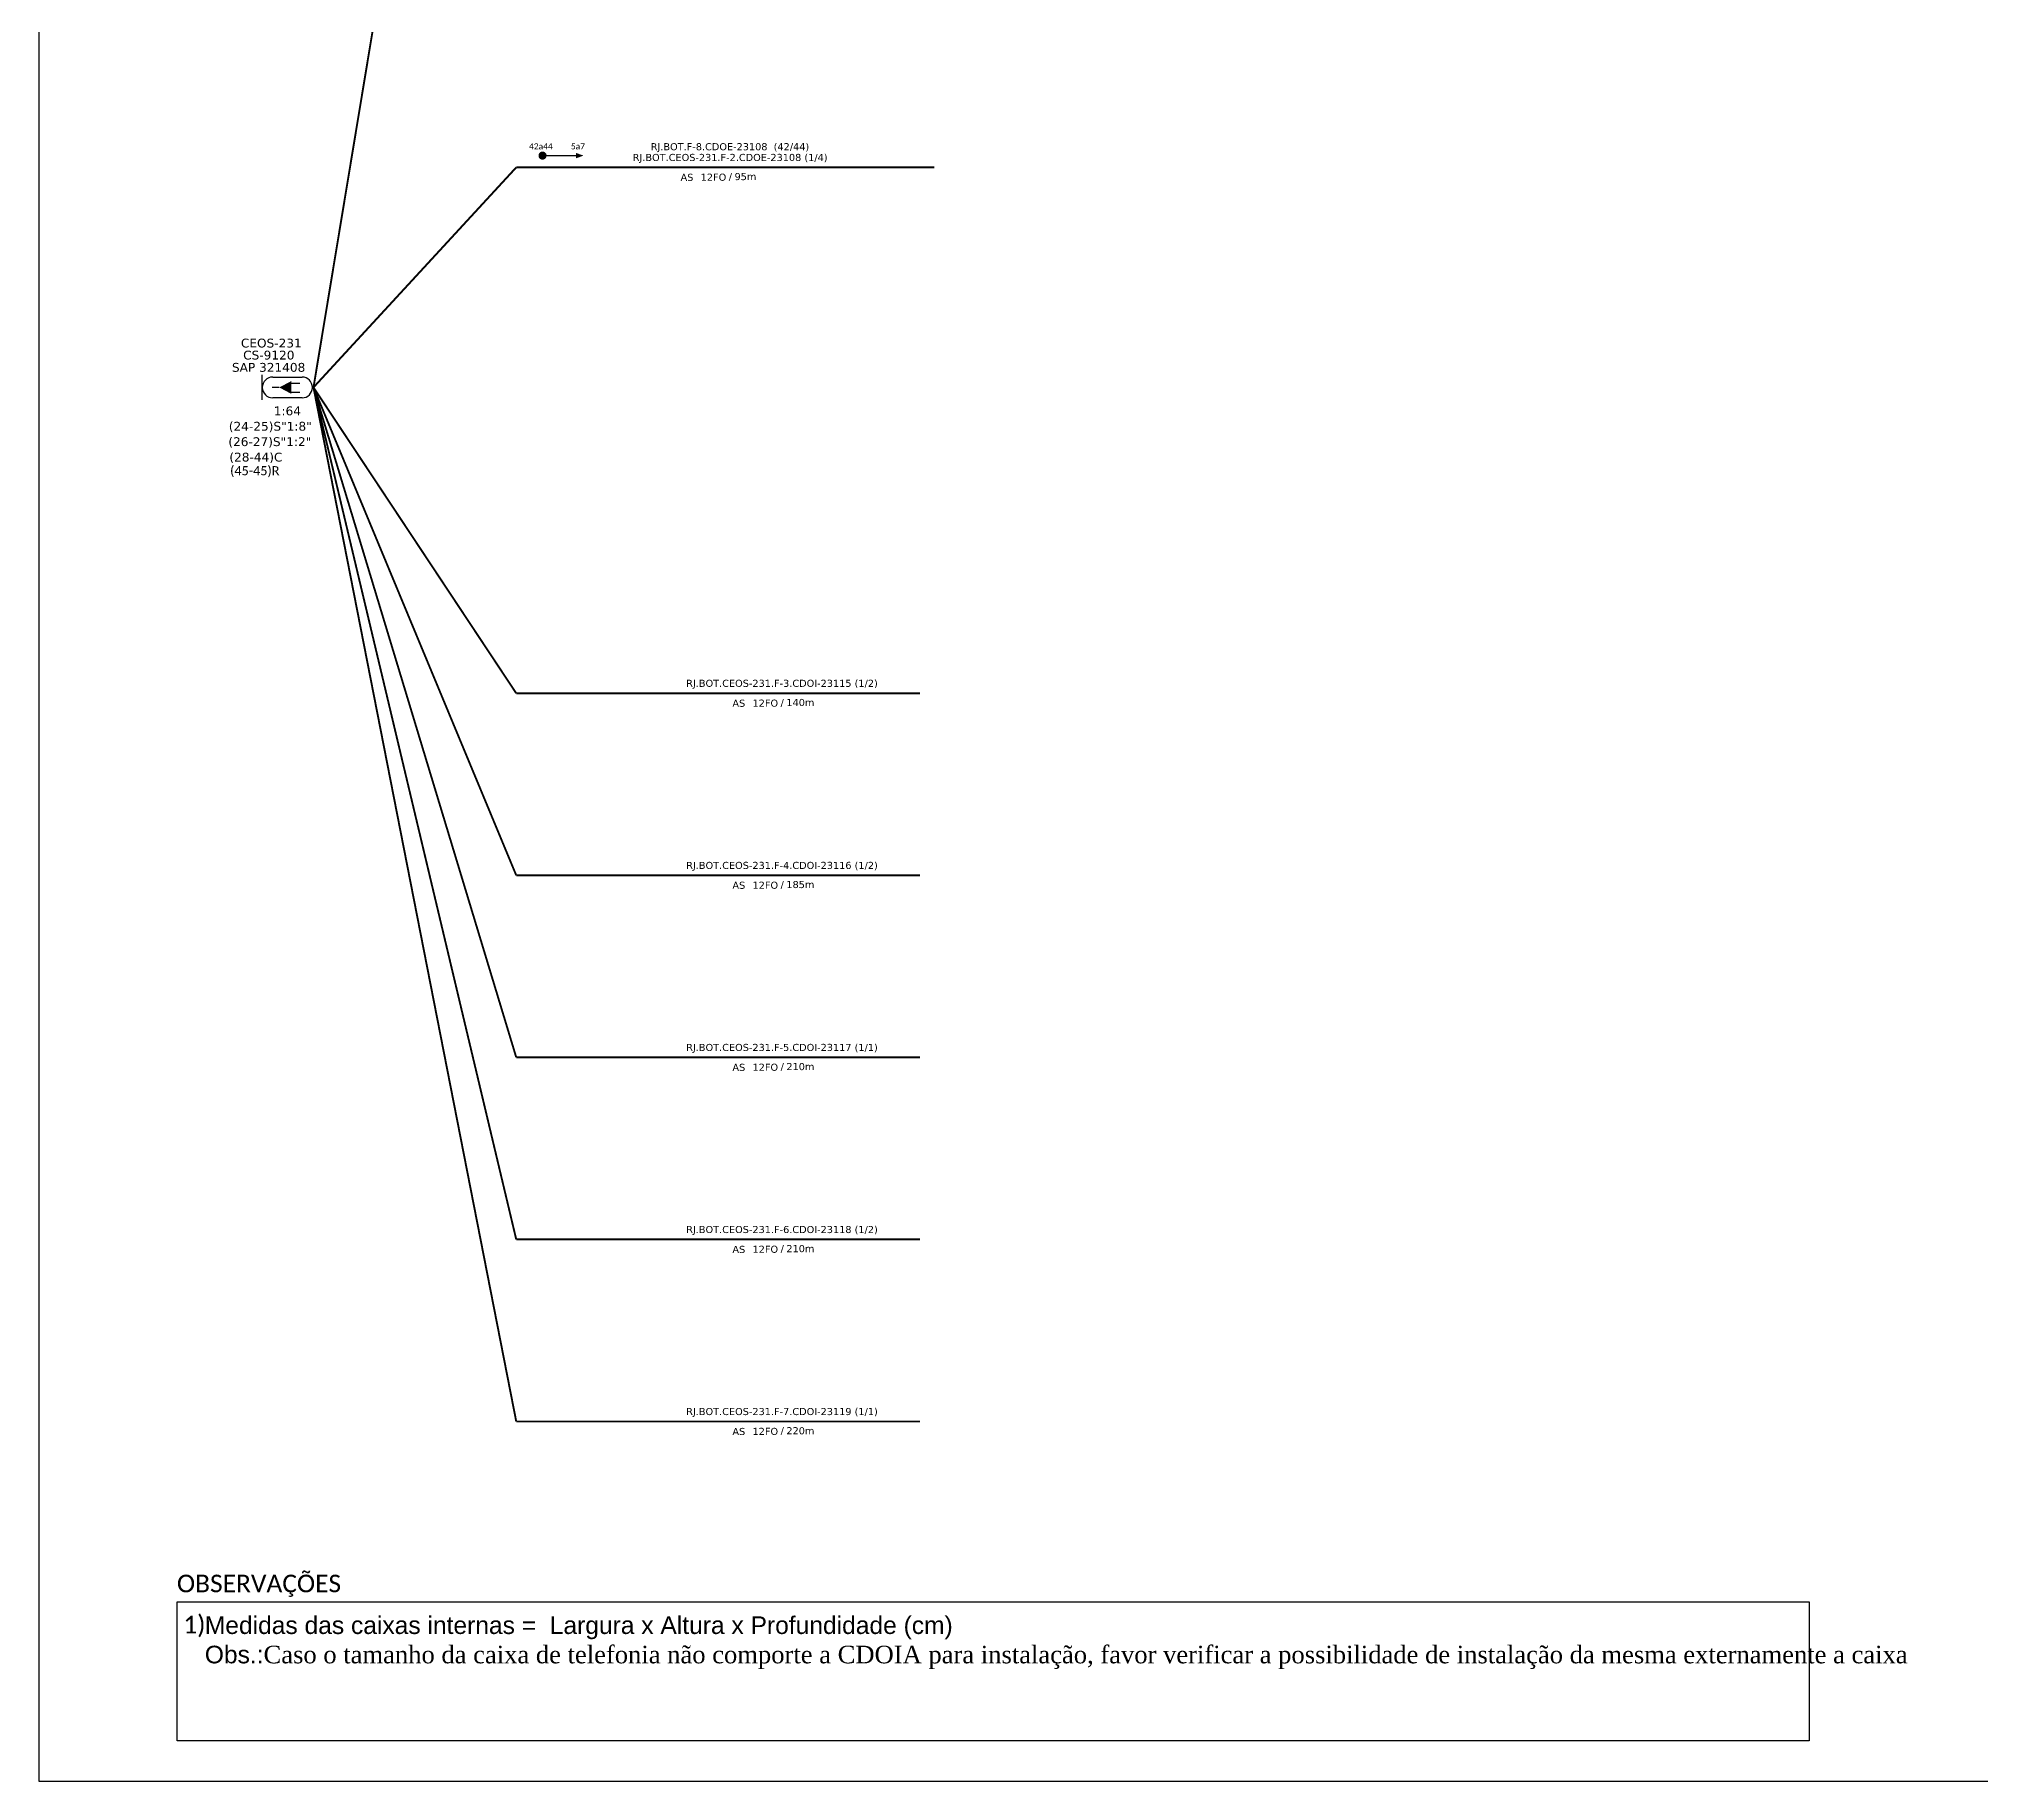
# Model space of a CAD drawing. Header units: metres. Extents: x -1286 to 415, y -500 to 94.
# Drawn here: x -1286.1 to -954.9, y -499.8 to -202.8 of the extents above; entities that cross this region are included whole.
import ezdxf
from ezdxf.enums import TextEntityAlignment as Align

# ---------------------------------------------------------------- set-up
doc = ezdxf.new("R2010")
doc.units = ezdxf.units.M
for name, color, linetype in [('20.4-CEOS', 1, 'Continuous'), ('CAP a instalar', 1, 'Continuous'), ('SETA', 7, 'Continuous')]:
    doc.layers.add(name, color=color, linetype=linetype)
doc.layers.add('40.1-ETIQUETAS', color=1, linetype='Continuous', lineweight=20)
doc.styles.add('ARIAL', font='arial.ttf')
doc.styles.add('siredit', font='verdana.ttf')
doc.styles.add('WMF-Calibri0', font='calibri.ttf')
doc.linetypes.add('FENCELINE1', pattern='A,0.25,-0.1,[133,ltypeshp.shx,S=0.1,R=0,X=-0.1,Y=0],-0.1,1', length=1.45)

# ---------------------------------------------------------------- blocks, each defined once
blk = doc.blocks.new('CEOS_RP_CT_DRT')
at = {"layer": '20.4-CEOS', "color": 0}
for p, q in [((-4.54, 1.19), (-1.19, 1.19)), ((-1.19, -1.19), (-4.54, -1.19))]:
    blk.add_line(p, q, dxfattribs=at)
for points in [[(-5.73, -1.43), (-5.73, 1.44)], [(-3.79, 0), (-4.59, 0)], [(-2.47, 0.48), (-1.45, 0.48)], [(-2.47, -0.52), (-1.45, -0.52)]]:
    blk.add_lwpolyline(points, dxfattribs=at)
blk.add_lwpolyline([(-3.79, 0, 0, 1.47, 0), (-2.41, 0, 1.47, 1.47, 0)], format="xyseb", dxfattribs=at)
for centre, start, end in [((-4.54, 0), 90, 270), ((-1.19, 0), 270, 90)]:
    blk.add_arc(centre, 1.19, start, end, dxfattribs=at)
at = {"layer": '20.4-CEOS', "color": 7, "style": 'siredit'}
for tag, p in [('Nº_DA_CEOS', (-2.86, 5.6)), ('LOCAL', (-2.86, 4.24)), ('SAP', (-2.86, 2.78)), ('RACIO_SPLITAGEM', (-2.86, -1.88)), ('FIBRAS_SPLITTER', (-2.86, -3.58)), ('RESERVA_FINAIS', (-2.86, -6.39)), ('FIBRAS_TOP_C', (-2.86, -5.08))]:
    blk.add_attdef(tag, text='', height=1.01, dxfattribs=at).set_placement(p, align=Align.TOP_CENTER)
blk = doc.blocks.new('ETIQUETA_RS5F')
at = {"layer": '40.1-ETIQUETAS', "color": 0, "style": 'siredit'}
blk.add_text('/', height=1.5, dxfattribs=at).set_placement((1.58, -1.95), align=Align.MIDDLE_RIGHT)
for tag, p in [('ETIQUETA_R_PRIMARIA', (1.21, 4.1)), ('ETIQUETA_R_SECUNDARIA', (1.21, 2.1)), ('F_ATIVAS/F_MORTAS', (1.14, -4.24))]:
    blk.add_attdef(tag, text='', height=1.5, dxfattribs=at).set_placement(p, align=Align.MIDDLE_CENTER)
for tag, p in [('TIPO_CABO', (-6.58, -2.12)), ('CAP_CABO', (0.4, -2.09))]:
    blk.add_attdef(tag, text='', height=1.5, dxfattribs=at).set_placement(p, align=Align.MIDDLE_RIGHT)
blk.add_attdef('METROS', text='', height=1.5, dxfattribs=at).set_placement((2.14, -1.95), align=Align.MIDDLE_LEFT)
for tag, p in [('FUSÃO_1', (0.85, -8.39)), ('FUSÃO_2', (0.85, -10.6)), ('FUSÃO_3', (0.85, -12.93)), ('FUSÃO_4', (0.85, -15.14)), ('FUSÃO_5', (0.85, -17.16))]:
    blk.add_attdef(tag, text='', height=1.5, dxfattribs=at).set_placement(p, align=Align.CENTER)

msp = doc.modelspace()

# ---------------------------------------------------------------- linework, layer by layer
at = {"color": 0}
for p, q in [((-1262.5, -469.23), (-984.25, -469.23)), ((-1262.5, -492.93), (-1262.5, -469.23)), ((-984.25, -469.23), (-984.25, -492.93)), ((-984.25, -492.93), (-1262.5, -492.93))]:
    msp.add_line(p, q, dxfattribs=at)
msp.add_lwpolyline([(-1286.07, -499.81), (-445.07, -499.81), (-445.07, 94.19), (-1286.07, 94.19)], close=True)
at = {"color": 7, "const_width": 0.69}
msp.add_lwpolyline([(-1200.53, -222.71, 1), (-1199.84, -222.71, 1)], format="xyb", close=True, dxfattribs=at)
at = {"layer": 'CAP a instalar', "color": 7, "linetype": 'FENCELINE1', "ltscale": 7, "const_width": 0.322}
for points in [[(-1239.24, -262.22), (-1239.24, -262.22), (-1204.85, -54.92)], [(-1204.67, -224.72), (-1239.24, -262.22)], [(-1204.67, -224.72), (-1133.37, -224.69)], [(-1204.67, -438.49), (-1239.24, -262.22)], [(-1239.24, -262.22), (-1204.67, -407.46)], [(-1204.67, -376.42), (-1239.24, -262.22)], [(-1239.24, -262.22), (-1239.24, -262.22), (-1204.67, -345.39)], [(-1204.67, -314.36), (-1239.24, -262.22)], [(-1204.67, -314.36), (-1135.85, -314.36)], [(-1204.67, -345.39), (-1135.85, -345.39)], [(-1204.67, -376.42), (-1135.85, -376.42)], [(-1204.67, -407.46), (-1135.85, -407.46)], [(-1204.67, -438.49), (-1135.85, -438.49)]]:
    msp.add_lwpolyline(points, dxfattribs=at)
at = {"layer": 'SETA', "color": 7}
msp.add_lwpolyline([(-1199.92, -222.71), (-1194, -222.71)], dxfattribs=at)
msp.add_solid([(-1194.47, -222.25), (-1193.21, -222.71), (-1194.47, -223.17)], dxfattribs=at)

# ---------------------------------------------------------------- block references
at = {"layer": '20.4-CEOS', "color": 7}
ref = msp.add_blockref('CEOS_RP_CT_DRT', (-1239.42, -262.23), dxfattribs=dict(at, xscale=1.490803998092125, yscale=1.490803998092125, zscale=1.490803998092125))
ref.add_attrib('Nº_DA_CEOS', 'CEOS-231', dxfattribs={"color": 7, "height": 1.505, "style": 'siredit'}).set_placement((-1246.43, -253.91), align=Align.TOP_CENTER)
ref.add_attrib('LOCAL', 'CS-9120', dxfattribs={"color": 7, "height": 1.505, "style": 'siredit'}).set_placement((-1246.86, -255.96), align=Align.TOP_CENTER)
ref.add_attrib('SAP', 'SAP 321408', dxfattribs={"color": 7, "height": 1.505, "style": 'siredit'}).set_placement((-1246.89, -258.05), align=Align.TOP_CENTER)
ref.add_attrib('RACIO_SPLITAGEM', '1:64', dxfattribs={"color": 7, "height": 1.505, "style": 'siredit'}).set_placement((-1243.69, -265.47), align=Align.TOP_CENTER)
ref.add_attrib('FIBRAS_SPLITTER', '(24-25)S"1:8"', dxfattribs={"color": 7, "height": 1.5052, "style": 'siredit'}).set_placement((-1246.61, -268.09), align=Align.TOP_CENTER)
ref.add_attrib('FIBRAS_TOP_C', '(26-27)S"1:2"', dxfattribs={"color": 7, "height": 1.5052, "style": 'siredit'}).set_placement((-1246.69, -270.72), align=Align.TOP_CENTER)
ref.add_attrib('RESERVA_FINAIS', '(28-44)C', dxfattribs={"color": 7, "height": 1.505, "style": 'siredit'}).set_placement((-1249.06, -273.35), align=Align.TOP_CENTER)
at = {"layer": '40.1-ETIQUETAS', "color": 7}
ref = msp.add_blockref('ETIQUETA_RS5F', (-1169.15, -224.71), dxfattribs=dict(at, xscale=0.8044137827584621, yscale=0.8044137827584621, zscale=0.8044137827584621))
ref.add_attrib('ETIQUETA_R_PRIMARIA', 'RJ.BOT.F-8.CDOE-23108  (42/44)', dxfattribs={"color": 0, "height": 1.2066, "style": 'siredit'}).set_placement((-1168.23, -221.19), align=Align.MIDDLE_CENTER)
ref.add_attrib('ETIQUETA_R_SECUNDARIA', 'RJ.BOT.CEOS-231.F-2.CDOE-23108 (1/4)', dxfattribs={"color": 0, "height": 1.2066, "style": 'siredit'}).set_placement((-1168.2, -223.02), align=Align.MIDDLE_CENTER)
ref.add_attrib('TIPO_CABO', 'AS', dxfattribs={"color": 0, "height": 1.207, "style": 'siredit'}).set_placement((-1174.47, -226.41), align=Align.MIDDLE_RIGHT)
ref.add_attrib('CAP_CABO', '12FO', dxfattribs={"color": 0, "height": 1.207, "style": 'siredit'}).set_placement((-1168.86, -226.39), align=Align.MIDDLE_RIGHT)
ref.add_attrib('METROS', '95m', dxfattribs={"color": 0, "height": 1.207, "style": 'siredit'}).set_placement((-1167.45, -226.28), align=Align.MIDDLE_LEFT)
at = {"layer": 'CAP a instalar', "color": 7, "linetype": 'FENCELINE1', "ltscale": 5}
ref = msp.add_blockref('ETIQUETA_RS5F', (-1160.31, -314.36), dxfattribs=dict(at, xscale=0.8044137827584621, yscale=0.8044137827584621, zscale=0.8044137827584621))
ref.add_attrib('ETIQUETA_R_SECUNDARIA', 'RJ.BOT.CEOS-231.F-3.CDOI-23115 (1/2)', dxfattribs={"layer": '40.1-ETIQUETAS', "color": 0, "height": 1.2066, "style": 'siredit'}).set_placement((-1159.36, -312.66), align=Align.MIDDLE_CENTER)
ref.add_attrib('TIPO_CABO', 'AS', dxfattribs={"layer": '40.1-ETIQUETAS', "color": 0, "height": 1.207, "style": 'siredit'}).set_placement((-1165.63, -316.06), align=Align.MIDDLE_RIGHT)
ref.add_attrib('CAP_CABO', '12FO', dxfattribs={"layer": '40.1-ETIQUETAS', "color": 0, "height": 1.207, "style": 'siredit'}).set_placement((-1160.02, -316.04), align=Align.MIDDLE_RIGHT)
ref.add_attrib('METROS', '140m', dxfattribs={"layer": '40.1-ETIQUETAS', "color": 0, "height": 1.207, "style": 'siredit'}).set_placement((-1158.61, -315.93), align=Align.MIDDLE_LEFT)
ref = msp.add_blockref('ETIQUETA_RS5F', (-1160.31, -345.39), dxfattribs=dict(at, xscale=0.8044137827584621, yscale=0.8044137827584621, zscale=0.8044137827584621))
ref.add_attrib('ETIQUETA_R_SECUNDARIA', 'RJ.BOT.CEOS-231.F-4.CDOI-23116 (1/2)', dxfattribs={"layer": '40.1-ETIQUETAS', "color": 0, "height": 1.2066, "style": 'siredit'}).set_placement((-1159.36, -343.7), align=Align.MIDDLE_CENTER)
ref.add_attrib('TIPO_CABO', 'AS', dxfattribs={"layer": '40.1-ETIQUETAS', "color": 0, "height": 1.207, "style": 'siredit'}).set_placement((-1165.63, -347.09), align=Align.MIDDLE_RIGHT)
ref.add_attrib('CAP_CABO', '12FO', dxfattribs={"layer": '40.1-ETIQUETAS', "color": 0, "height": 1.207, "style": 'siredit'}).set_placement((-1160.02, -347.08), align=Align.MIDDLE_RIGHT)
ref.add_attrib('METROS', '185m', dxfattribs={"layer": '40.1-ETIQUETAS', "color": 0, "height": 1.207, "style": 'siredit'}).set_placement((-1158.61, -346.96), align=Align.MIDDLE_LEFT)
ref = msp.add_blockref('ETIQUETA_RS5F', (-1160.31, -376.43), dxfattribs=dict(at, xscale=0.8044137827584621, yscale=0.8044137827584621, zscale=0.8044137827584621))
ref.add_attrib('ETIQUETA_R_SECUNDARIA', 'RJ.BOT.CEOS-231.F-5.CDOI-23117 (1/1)', dxfattribs={"layer": '40.1-ETIQUETAS', "color": 0, "height": 1.2066, "style": 'siredit'}).set_placement((-1159.36, -374.73), align=Align.MIDDLE_CENTER)
ref.add_attrib('TIPO_CABO', 'AS', dxfattribs={"layer": '40.1-ETIQUETAS', "color": 0, "height": 1.207, "style": 'siredit'}).set_placement((-1165.63, -378.13), align=Align.MIDDLE_RIGHT)
ref.add_attrib('CAP_CABO', '12FO', dxfattribs={"layer": '40.1-ETIQUETAS', "color": 0, "height": 1.207, "style": 'siredit'}).set_placement((-1160.02, -378.11), align=Align.MIDDLE_RIGHT)
ref.add_attrib('METROS', '210m', dxfattribs={"layer": '40.1-ETIQUETAS', "color": 0, "height": 1.207, "style": 'siredit'}).set_placement((-1158.61, -378), align=Align.MIDDLE_LEFT)
ref = msp.add_blockref('ETIQUETA_RS5F', (-1160.31, -407.46), dxfattribs=dict(at, xscale=0.8044137827584621, yscale=0.8044137827584621, zscale=0.8044137827584621))
ref.add_attrib('ETIQUETA_R_SECUNDARIA', 'RJ.BOT.CEOS-231.F-6.CDOI-23118 (1/2)', dxfattribs={"layer": '40.1-ETIQUETAS', "color": 0, "height": 1.2066, "style": 'siredit'}).set_placement((-1159.36, -405.77), align=Align.MIDDLE_CENTER)
ref.add_attrib('TIPO_CABO', 'AS', dxfattribs={"layer": '40.1-ETIQUETAS', "color": 0, "height": 1.207, "style": 'siredit'}).set_placement((-1165.63, -409.16), align=Align.MIDDLE_RIGHT)
ref.add_attrib('CAP_CABO', '12FO', dxfattribs={"layer": '40.1-ETIQUETAS', "color": 0, "height": 1.207, "style": 'siredit'}).set_placement((-1160.02, -409.14), align=Align.MIDDLE_RIGHT)
ref.add_attrib('METROS', '210m', dxfattribs={"layer": '40.1-ETIQUETAS', "color": 0, "height": 1.207, "style": 'siredit'}).set_placement((-1158.61, -409.03), align=Align.MIDDLE_LEFT)
ref = msp.add_blockref('ETIQUETA_RS5F', (-1160.31, -438.49), dxfattribs=dict(at, xscale=0.8044137827584621, yscale=0.8044137827584621, zscale=0.8044137827584621))
ref.add_attrib('ETIQUETA_R_SECUNDARIA', 'RJ.BOT.CEOS-231.F-7.CDOI-23119 (1/1)', dxfattribs={"layer": '40.1-ETIQUETAS', "color": 0, "height": 1.2066, "style": 'siredit'}).set_placement((-1159.36, -436.8), align=Align.MIDDLE_CENTER)
ref.add_attrib('TIPO_CABO', 'AS', dxfattribs={"layer": '40.1-ETIQUETAS', "color": 0, "height": 1.207, "style": 'siredit'}).set_placement((-1165.63, -440.2), align=Align.MIDDLE_RIGHT)
ref.add_attrib('CAP_CABO', '12FO', dxfattribs={"layer": '40.1-ETIQUETAS', "color": 0, "height": 1.207, "style": 'siredit'}).set_placement((-1160.02, -440.18), align=Align.MIDDLE_RIGHT)
ref.add_attrib('METROS', '220m', dxfattribs={"layer": '40.1-ETIQUETAS', "color": 0, "height": 1.207, "style": 'siredit'}).set_placement((-1158.61, -440.07), align=Align.MIDDLE_LEFT)

# ---------------------------------------------------------------- texts
at = {"style": 'WMF-Calibri0'}
msp.add_text('OBSERVAÇÕES', height=3, dxfattribs=at).set_placement((-1262.52, -467.61))
at = {"color": 7, "attachment_point": 5}
for s, insert, char_height, width in [('{\\fCalibri|b0|i0|c0|p34;\\C7;42a44}', (-1200.47, -221.13), 1.0345, 17.4888), ('{\\fCalibri|b0|i0|c0|p34;\\C7;5a7}', (-1194.15, -221.13), 1.0345, 17.4888), ('{\\fCalibri|b0|i0|c0|p34;\\C7;(45-45)R}', (-1249.25, -276.59), 1.5517, 26.2332)]:
    msp.add_mtext(s, dxfattribs=dict(at, insert=insert, char_height=char_height, width=width))
at = {"char_height": 3, "width": 277.1819, "attachment_point": 1}
for s, insert, style in [('1)', (-1261.44, -471.63), 'WMF-Calibri0'), ('Medidas das caixas internas =  Largura x Altura x Profundidade (cm)\\PObs.:{\\fTimes New Roman|b0|i0|c0|p16;Caso o tamanho da caixa de telefonia não comporte a CDOIA para instalação, favor verificar a possibilidade de instalação da mesma externamente a caixa}', (-1257.77, -471.72), 'ARIAL')]:
    msp.add_mtext(s, dxfattribs=dict(at, insert=insert, style=style))

doc.saveas('drawing.dxf')
